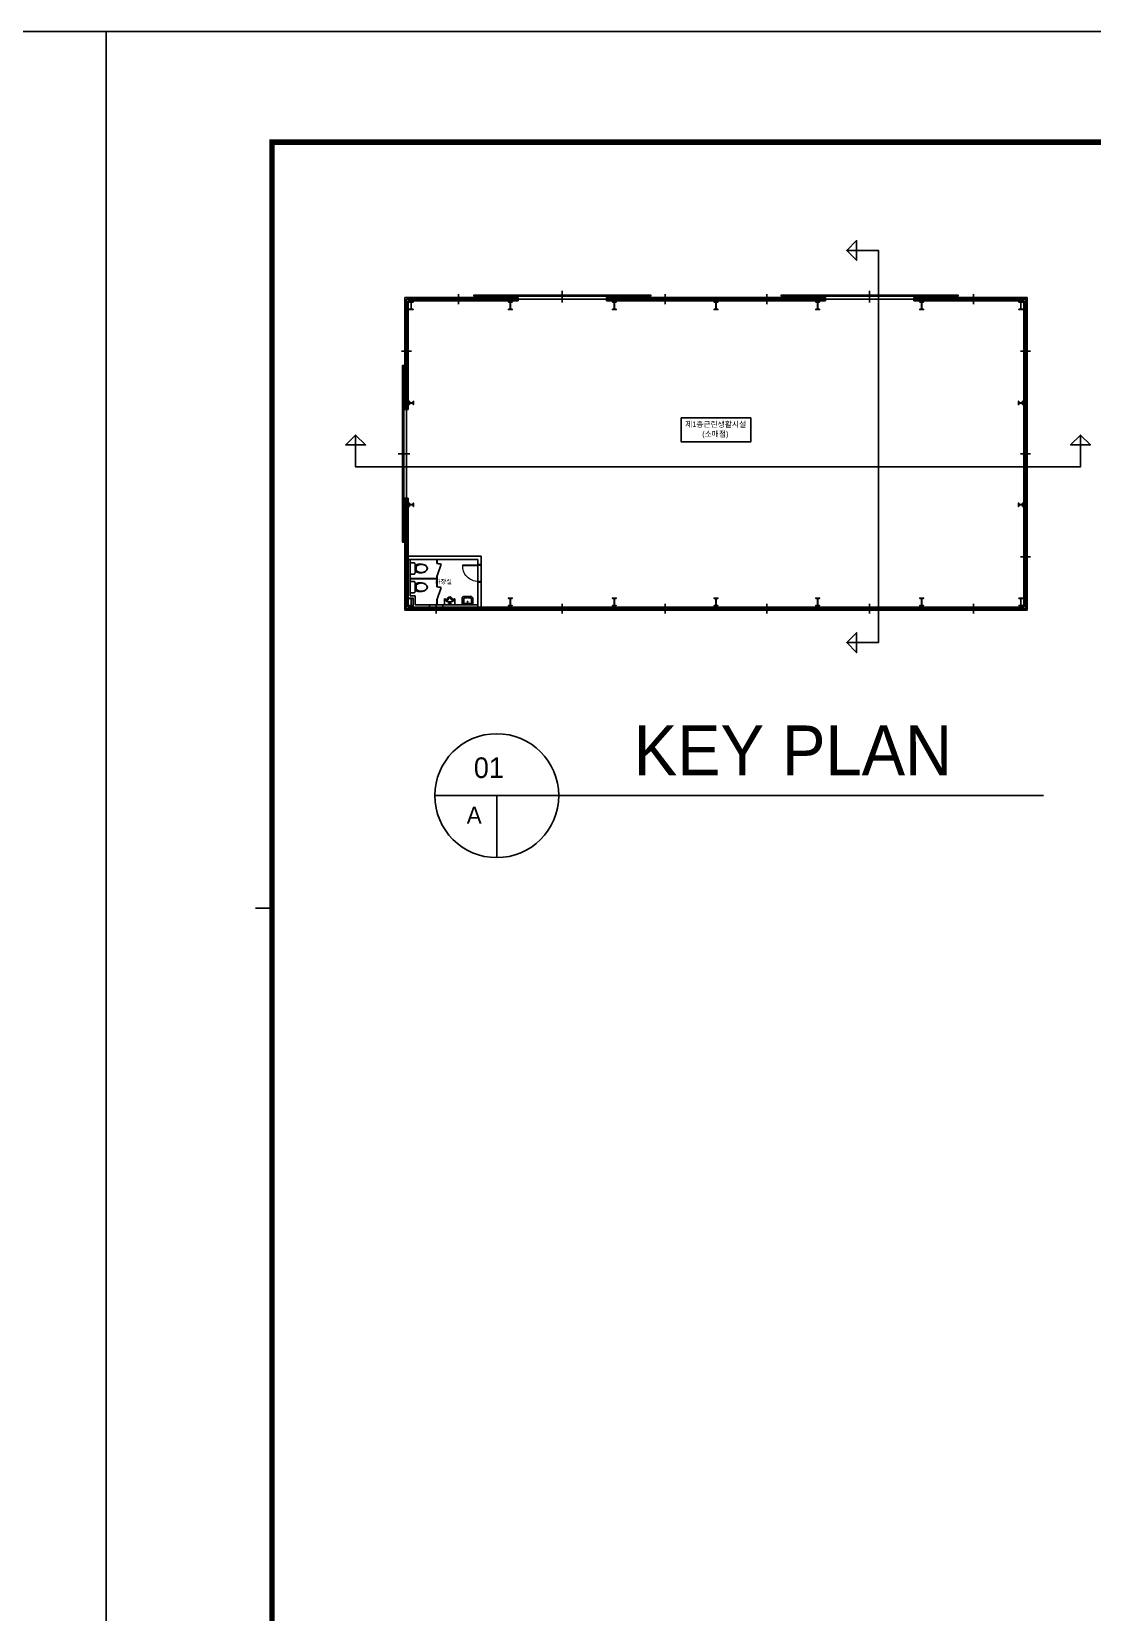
# Model space of a CAD drawing. Header units: millimetres. Extents: x 1296959 to 4552731, y -1798654 to -1542890.
# Drawn here: x 4510006 to 4519601, y -1557184 to -1542890 of the extents above; entities that cross this region are included whole.
import ezdxf
from ezdxf.enums import TextEntityAlignment as Align

# ---------------------------------------------------------------- set-up
doc = ezdxf.new("R2010")
doc.units = ezdxf.units.MM
doc.header["$LTSCALE"] = 100
for name, color, linetype in [('9', 9, 'Continuous'), ('COL', 2, 'Continuous'), ('DIM', 7, 'Continuous'), ('TEX', 3, 'Continuous'), ('TXT', 3, 'Continuous')]:
    doc.layers.add(name, color=color, linetype=linetype)
doc.styles.add('굴림', font='gulim.ttc')
doc.styles.add('돋움', font='gulim.ttc')
doc.styles.add('돋움체', font='gulim.ttc')
doc.styles.add('돋음', font='gulim.ttc')

# ---------------------------------------------------------------- blocks, each defined once
blk = doc.blocks.new('2P-D202')
at = {"color": 0, "lineweight": 15}
for p, q in [((29, 50), (29, 755)), ((65, 50), (65, 756)), ((0, 50), (0, -50)), ((29, 50), (0, 50)), ((65, 50), (29, 50)), ((29, 14), (29, 50)), ((50, 14), (29, 14)), ((50, -50), (50, 14)), ((771, 14), (750, 14)), ((771, 14), (750, 14)), ((750, 14), (750, -50)), ((800, 50), (771, 50)), ((771, 50), (771, 14)), ((800, -50), (800, 50)), ((50, -50), (0, -50)), ((800, -50), (750, -50))]:
    blk.add_line(p, q, dxfattribs=at)
blk.add_arc((65, 50), 706, 0, 93.33411, dxfattribs=at)
blk = doc.blocks.new('2p-t101')
at = {"color": 0}
for p, q in [((475, -50), (0, -50)), ((58, -288), (58, -66)), ((58, -66), (225, -66)), ((202, -144), (264, -144)), ((232, -175), (232, -113))]:
    blk.add_line(p, q, dxfattribs=at)
blk.add_lwpolyline([(425, -375), (475, -325), (475, 0), (0, 0), (0, -325), (50, -375)], close=True, dxfattribs=at)
for points in [[(240, -66), (408, -66), (408, -288, -0.272815), (401, -300, -0.070145), (356, -317, -0.03268), (305, -325, -0.023671), (233, -328, -0.023671), (161, -325, -0.03268), (109, -317, -0.070145), (64, -300, -0.272815), (58, -288, -0.272815)], [(224, -17), (227, -87, 1), (239, -87), (242, -17)]]:
    blk.add_lwpolyline(points, format="xyb", dxfattribs=at)
for centre, radius in [((206, -34), 15.3), ((233, -144), 15), ((260, -34), 15.3)]:
    blk.add_circle(centre, radius, dxfattribs=at)
for start, end in [(90, 181.90915), (358.09085, 90)]:
    blk.add_arc((233, -17), 9.19, start, end, dxfattribs=at)
blk = doc.blocks.new('2p-t204')
at = {"color": 0}
for p, q in [((-150, -217), (155, -217)), ((-150, -255), (150, -255)), ((-85, -235), (-65, -235)), ((-85, -265), (-85, -235)), ((-65, -265), (-85, -265)), ((-65, -235), (-65, -265)), ((65, -265), (65, -235)), ((65, -235), (85, -235)), ((85, -265), (65, -265)), ((85, -235), (85, -265))]:
    blk.add_line(p, q, dxfattribs=at)
blk.add_lwpolyline([(150, -217), (189, -350, -0.05768), (202, -461, -0.065122), (186, -587, -0.077906), (143, -683, -0.107177), (72, -754, -0.144137), (0, -776), (-67, -759, -0.107177), (-143, -683, -0.077906), (-186, -587, -0.065122), (-202, -461, -0.057645), (-189, -350), (-150, -217), (-155, -217), (-235, -210, -0.286796), (-260, -170), (-260, -10, -0.414214), (-250, 0), (250, 0, -0.414214), (260, -10), (260, -170, -0.286796), (235, -210), (150, -217)], format="xyb", dxfattribs=at)
blk.add_lwpolyline([(87, -276), (94, -282), (101, -288), (108, -295), (115, -303), (122, -312), (129, -321), (136, -331), (142, -340), (148, -350), (154, -360), (159, -370), (164, -381), (168, -391), (172, -401), (175, -411), (178, -421), (181, -431), (183, -441), (184, -450), (186, -459), (187, -468), (187, -475), (188, -482), (188, -487), (188, -491), (189, -495), (188, -497), (188, -499), (188, -502), (187, -504), (187, -508), (186, -512), (186, -517), (185, -524), (184, -531), (183, -539), (181, -548), (180, -556), (179, -565), (177, -573), (176, -582), (174, -589), (172, -597), (171, -604), (169, -610), (168, -615), (166, -620), (165, -624), (164, -627), (164, -629), (163, -631), (162, -633), (161, -635), (160, -636), (159, -639), (157, -641), (155, -645), (152, -649), (149, -654), (146, -659), (142, -665), (137, -672), (132, -678), (127, -685), (122, -692), (116, -699), (109, -706), (103, -712), (96, -719), (88, -725), (81, -731), (73, -737), (64, -742), (56, -746), (47, -750), (37, -753), (28, -756), (18, -757), (9, -758), (-1, -758), (-11, -758), (-22, -756), (-32, -754), (-41, -751), (-51, -747), (-60, -743), (-69, -738), (-78, -733), (-85, -728), (-93, -722), (-99, -716), (-105, -710), (-111, -703), (-117, -697), (-122, -690), (-127, -684), (-131, -677), (-136, -671), (-140, -664), (-144, -658), (-148, -651), (-151, -644), (-155, -638), (-158, -631), (-161, -624), (-164, -617), (-167, -610), (-169, -603), (-171, -595), (-174, -587), (-176, -580), (-178, -571), (-180, -563), (-182, -555), (-184, -546), (-186, -537), (-187, -528), (-189, -519), (-189, -509), (-190, -500), (-190, -490), (-190, -481), (-189, -471), (-188, -461), (-186, -451), (-184, -441), (-182, -431), (-179, -421), (-176, -411), (-172, -401), (-168, -391), (-164, -381), (-159, -370), (-154, -360), (-149, -350), (-143, -340), (-136, -331), (-129, -321), (-123, -312), (-115, -303), (-108, -295), (-101, -288), (-94, -282), (-87, -276), (-80, -272), (-74, -269), (-67, -267), (-61, -265), (-54, -264), (-48, -264), (-41, -264), (-33, -264), (-25, -264), (-17, -264), (-8, -264), (0, -264), (9, -264), (17, -264), (26, -264), (33, -264), (41, -264), (48, -264), (54, -264), (61, -265), (67, -267), (74, -269), (80, -272)], close=True, dxfattribs=at)
blk.add_lwpolyline([(155, -217), (150, -217)], dxfattribs=at)
for centre, start, end in [((-148, -267), 98.70374, 171.29626), ((148, -267), 8.70374, 81.29626)]:
    blk.add_arc(centre, 11.9, start, end, dxfattribs=at)
blk = doc.blocks.new('2p-t206')
at = {"color": 0}
for p, q in [((-90, -25), (-90, 0)), ((-15, 0), (-15, -50)), ((15, 0), (15, -50)), ((90, -25), (90, 0)), ((-40, -25), (-90, -25)), ((-25, -40), (-40, -25)), ((-25, -65), (-25, -40)), ((-25, -110), (-25, -105)), ((-25, -105), (25, -105)), ((25, -110), (-25, -110)), ((-10, -95), (-10, -105)), ((10, -95), (10, -105)), ((25, -40), (40, -25)), ((25, -65), (25, -40)), ((25, -105), (25, -110)), ((40, -25), (90, -25))]:
    blk.add_line(p, q, dxfattribs=at)
for points in [[(230, 0), (230, -135), (230, -265, -0.198912), (229, -269, -0.198912), (225, -270), (215, -270), (195, -270, -0.198912), (193, -269, -0.063313), (190, -265, -0.157252), (187, -252, 0.093254), (185, -230, 0.337547), (80, -310, -0.389909), (0, -360, -0.389909), (-80, -310, 0.337547), (-185, -230, 0.093254), (-187, -252, -0.157252), (-190, -265, -0.063313), (-193, -269, -0.198912), (-195, -270), (-215, -270), (-225, -270, -0.198912), (-229, -269, -0.198912), (-230, -265), (-230, -135), (-230, 0)], [(-170, -190, -0.028843), (-149, -192, -0.042834), (-135, -195, -0.02628), (-102, -208, -0.069019), (-90, -215, -0.04558), (-76, -229, -0.043799), (-65, -245, -0.025173), (-56, -263, 0.020072), (-45, -285, 0.022189), (-35, -302, 0.027483), (-25, -315, 0.170498), (-18, -319, 0.080612), (0, -320)], [(170, -190, 0.028843), (149, -192, 0.042834), (135, -195, 0.02628), (102, -208, 0.069019), (90, -215, 0.04558), (76, -229, 0.043799), (65, -245, 0.025173), (56, -263, -0.020072), (45, -285, -0.022189), (35, -302, -0.027483), (25, -315, -0.170498), (18, -319, -0.080612), (0, -320)]]:
    blk.add_lwpolyline(points, format="xyb", dxfattribs=at)
blk.add_circle((0, -70), 25, dxfattribs=at)
for centre, radius, start, end in [((146, -325), 345, 159.44395, 163.92721), ((-66, -246), 118, 151.78341, 159.44395), ((-106, -224), 72.1, 143.1301, 151.78341), ((-66, -254), 122, 136.48621, 143.1301), ((-87, -235), 94.2, 118.61046, 136.48621), ((-71, -264), 127, 103.25158, 118.61046), ((-55, -331), 196, 101.30993, 103.25158), ((215, -1683), 1575, 100.62458, 101.30993), ((-22, -416), 286, 93.81407, 100.62458), ((-13, -553), 423, 88.21474, 93.81407), ((13, -553), 423, 86.18593, 91.78526), ((22, -416), 286, 79.37542, 86.18593), ((-215, -1683), 1575, 78.69007, 79.37542), ((55, -331), 196, 76.74842, 78.69007), ((71, -264), 127, 61.38954, 76.74842), ((87, -235), 94.2, 43.51379, 61.38954), ((66, -254), 122, 36.8699, 43.51379), ((106, -224), 72.1, 28.21659, 36.8699), ((66, -246), 118, 20.55605, 28.21659), ((-146, -325), 345, 16.07279, 20.55605)]:
    blk.add_arc(centre, radius, start, end, dxfattribs=at)

msp = doc.modelspace()

# ---------------------------------------------------------------- linework, layer by layer
at = {"color": 5}
for p, q in [((4510680.99, -1542889.74), (4468630.99, -1542889.74)), ((4510680.99, -1542889.74), (4510680.99, -1572589.74)), ((4510680.99, -1542889.74), (4510680.99, -1572589.74)), ((4552730.99, -1542889.74), (4510680.99, -1542889.74))]:
    msp.add_line(p, q, dxfattribs=at)
msp.add_line((4512030.99, -1550814.74), (4512180.99, -1550814.74))
at = {"color": 3, "const_width": 50}
msp.add_lwpolyline([(4551230.99, -1571589.74), (4512180.99, -1571589.74), (4512180.99, -1543889.74), (4551230.99, -1543889.74)], close=True, dxfattribs=at)
at = {"layer": '9'}
for p, q in [((4514806.31, -1545233.98), (4514806.31, -1545338.75)), ((4517586.31, -1545233.98), (4517586.31, -1545338.75)), ((4513381.31, -1545577.94), (4513381.31, -1545292.94)), ((4513666.31, -1545292.94), (4513381.31, -1545292.94)), ((4513411.31, -1545577.94), (4513411.31, -1545322.94)), ((4513666.31, -1545322.94), (4513411.31, -1545322.94)), ((4513666.31, -1545292.94), (4514066.31, -1545292.94)), ((4513666.31, -1545292.94), (4513666.31, -1545322.94)), ((4513666.31, -1545322.94), (4514066.31, -1545322.94)), ((4513672.31, -1545292.94), (4514054.31, -1545292.94)), ((4513860.31, -1545307.04), (4513675.31, -1545307.04)), ((4514060.31, -1545322.94), (4513678.31, -1545322.94)), ((4513860.31, -1545298.04), (4513687.31, -1545298.04)), ((4513860.31, -1545301.34), (4513687.31, -1545301.34)), ((4513860.31, -1545303.74), (4513687.31, -1545303.74)), ((4514045.31, -1545317.84), (4513860.31, -1545317.84)), ((4513866.31, -1545262.94), (4513866.31, -1545352.94)), ((4514045.31, -1545308.84), (4513872.31, -1545308.84)), ((4514045.31, -1545312.14), (4513872.31, -1545312.14)), ((4514045.31, -1545314.54), (4513872.31, -1545314.54)), ((4514406.31, -1545292.94), (4514066.31, -1545292.94)), ((4514066.31, -1545292.94), (4514066.31, -1545322.94)), ((4514406.31, -1545322.94), (4514066.31, -1545322.94)), ((4514406.31, -1545292.94), (4514406.31, -1545322.94)), ((4515206.31, -1545292.94), (4515206.31, -1545322.94)), ((4515536.31, -1545292.94), (4515206.31, -1545292.94)), ((4515536.31, -1545322.94), (4515206.31, -1545322.94)), ((4515536.31, -1545292.94), (4515936.31, -1545292.94)), ((4515536.31, -1545292.94), (4515536.31, -1545322.94)), ((4515536.31, -1545322.94), (4515936.31, -1545322.94)), ((4515542.31, -1545292.94), (4515924.31, -1545292.94)), ((4515730.31, -1545307.04), (4515545.31, -1545307.04)), ((4515930.31, -1545322.94), (4515548.31, -1545322.94)), ((4515730.31, -1545298.04), (4515557.31, -1545298.04)), ((4515730.31, -1545301.34), (4515557.31, -1545301.34)), ((4515730.31, -1545303.74), (4515557.31, -1545303.74)), ((4515915.31, -1545317.84), (4515730.31, -1545317.84)), ((4515736.31, -1545262.94), (4515736.31, -1545352.94)), ((4515915.31, -1545308.84), (4515742.31, -1545308.84)), ((4515915.31, -1545312.14), (4515742.31, -1545312.14)), ((4515915.31, -1545314.54), (4515742.31, -1545314.54)), ((4516456.31, -1545292.94), (4515936.31, -1545292.94)), ((4515936.31, -1545292.94), (4515936.31, -1545322.94)), ((4516456.31, -1545322.94), (4515936.31, -1545322.94)), ((4516456.31, -1545292.94), (4516856.31, -1545292.94)), ((4516456.31, -1545292.94), (4516456.31, -1545322.94)), ((4516456.31, -1545322.94), (4516856.31, -1545322.94)), ((4516462.31, -1545292.94), (4516844.31, -1545292.94)), ((4516650.31, -1545307.04), (4516465.31, -1545307.04)), ((4516850.31, -1545322.94), (4516468.31, -1545322.94)), ((4516650.31, -1545298.04), (4516477.31, -1545298.04)), ((4516650.31, -1545301.34), (4516477.31, -1545301.34)), ((4516650.31, -1545303.74), (4516477.31, -1545303.74)), ((4516835.31, -1545317.84), (4516650.31, -1545317.84)), ((4516656.31, -1545262.94), (4516656.31, -1545352.94)), ((4516835.31, -1545308.84), (4516662.31, -1545308.84)), ((4516835.31, -1545312.14), (4516662.31, -1545312.14)), ((4516835.31, -1545314.54), (4516662.31, -1545314.54)), ((4517186.31, -1545292.94), (4516856.31, -1545292.94)), ((4516856.31, -1545292.94), (4516856.31, -1545322.94)), ((4517186.31, -1545322.94), (4516856.31, -1545322.94)), ((4517186.31, -1545292.94), (4517186.31, -1545322.94)), ((4518326.31, -1545292.94), (4517986.31, -1545292.94)), ((4517986.31, -1545292.94), (4517986.31, -1545322.94)), ((4518326.31, -1545322.94), (4517986.31, -1545322.94)), ((4518326.31, -1545292.94), (4518326.31, -1545322.94)), ((4518326.31, -1545292.94), (4518726.31, -1545292.94)), ((4518326.31, -1545322.94), (4518726.31, -1545322.94)), ((4518332.31, -1545292.94), (4518714.31, -1545292.94)), ((4518520.31, -1545307.04), (4518335.31, -1545307.04)), ((4518720.31, -1545322.94), (4518338.31, -1545322.94)), ((4518520.31, -1545298.04), (4518347.31, -1545298.04)), ((4518520.31, -1545301.34), (4518347.31, -1545301.34)), ((4518520.31, -1545303.74), (4518347.31, -1545303.74)), ((4518705.31, -1545317.84), (4518520.31, -1545317.84)), ((4518526.31, -1545262.94), (4518526.31, -1545352.94)), ((4518705.31, -1545308.84), (4518532.31, -1545308.84)), ((4518705.31, -1545312.14), (4518532.31, -1545312.14)), ((4518705.31, -1545314.54), (4518532.31, -1545314.54)), ((4519011.31, -1545292.94), (4518726.31, -1545292.94)), ((4518726.31, -1545292.94), (4518726.31, -1545322.94)), ((4518981.31, -1545322.94), (4518726.31, -1545322.94)), ((4518981.31, -1545577.94), (4518981.31, -1545322.94)), ((4519011.31, -1545577.94), (4519011.31, -1545292.94)), ((4513381.31, -1545577.94), (4513381.31, -1545977.94)), ((4513411.31, -1545577.94), (4513381.31, -1545577.94)), ((4513381.31, -1545583.94), (4513381.31, -1545965.94)), ((4513386.41, -1545771.94), (4513386.41, -1545598.94)), ((4513389.71, -1545771.94), (4513389.71, -1545598.94)), ((4513392.11, -1545771.94), (4513392.11, -1545598.94)), ((4513395.41, -1545771.94), (4513395.41, -1545586.94)), ((4513411.31, -1545577.94), (4513411.31, -1545977.94)), ((4513411.31, -1545971.94), (4513411.31, -1545589.94)), ((4519011.31, -1545577.94), (4518981.31, -1545577.94)), ((4518981.31, -1545977.94), (4518981.31, -1545577.94)), ((4518981.31, -1545583.94), (4518981.31, -1545965.94)), ((4518986.41, -1545598.94), (4518986.41, -1545783.94)), ((4518989.71, -1545598.94), (4518989.71, -1545771.94)), ((4518992.11, -1545598.94), (4518992.11, -1545771.94)), ((4518995.41, -1545598.94), (4518995.41, -1545771.94)), ((4519011.31, -1545977.94), (4519011.31, -1545577.94)), ((4519011.31, -1545971.94), (4519011.31, -1545589.94)), ((4513351.31, -1545777.94), (4513441.31, -1545777.94)), ((4513397.21, -1545956.94), (4513397.21, -1545783.94)), ((4513400.51, -1545956.94), (4513400.51, -1545783.94)), ((4513402.91, -1545956.94), (4513402.91, -1545783.94)), ((4513406.21, -1545956.94), (4513406.21, -1545771.94)), ((4519041.31, -1545777.94), (4518951.31, -1545777.94)), ((4518997.21, -1545783.94), (4518997.21, -1545968.94)), ((4519000.51, -1545783.94), (4519000.51, -1545956.94)), ((4519002.91, -1545783.94), (4519002.91, -1545956.94)), ((4519006.21, -1545783.94), (4519006.21, -1545956.94)), ((4513381.31, -1546307.94), (4513381.31, -1545977.94)), ((4513411.31, -1545977.94), (4513381.31, -1545977.94)), ((4513411.31, -1546307.94), (4513411.31, -1545977.94)), ((4518981.31, -1546507.94), (4518981.31, -1545977.94)), ((4519011.31, -1545977.94), (4518981.31, -1545977.94)), ((4519011.31, -1546507.94), (4519011.31, -1545977.94)), ((4513381.31, -1546307.94), (4513411.31, -1546307.94)), ((4518981.31, -1546507.94), (4519011.31, -1546507.94)), ((4518981.31, -1546507.94), (4518981.31, -1546907.94)), ((4518981.31, -1546513.94), (4518981.31, -1546895.94)), ((4518986.41, -1546701.94), (4518986.41, -1546528.94)), ((4518989.71, -1546701.94), (4518989.71, -1546528.94)), ((4518992.11, -1546701.94), (4518992.11, -1546528.94)), ((4518995.41, -1546701.94), (4518995.41, -1546516.94)), ((4519011.31, -1546507.94), (4519011.31, -1546907.94)), ((4519011.31, -1546901.94), (4519011.31, -1546519.94)), ((4513322.35, -1546707.94), (4513427.12, -1546707.94)), ((4518951.31, -1546707.94), (4519041.31, -1546707.94)), ((4518997.21, -1546886.94), (4518997.21, -1546713.94)), ((4519000.51, -1546886.94), (4519000.51, -1546713.94)), ((4519002.91, -1546886.94), (4519002.91, -1546713.94)), ((4519006.21, -1546886.94), (4519006.21, -1546701.94)), ((4518981.31, -1547437.94), (4518981.31, -1546907.94)), ((4518981.31, -1546907.94), (4519011.31, -1546907.94)), ((4519011.31, -1547437.94), (4519011.31, -1546907.94)), ((4513381.31, -1547107.94), (4513411.31, -1547107.94)), ((4513381.31, -1548122.94), (4513381.31, -1547107.94)), ((4513411.31, -1548092.94), (4513411.31, -1547107.94)), ((4519011.31, -1547437.94), (4518981.31, -1547437.94)), ((4518981.31, -1547837.94), (4518981.31, -1547437.94)), ((4518981.31, -1547443.94), (4518981.31, -1547825.94)), ((4518986.41, -1547458.94), (4518986.41, -1547643.94)), ((4518989.71, -1547458.94), (4518989.71, -1547631.94)), ((4518992.11, -1547458.94), (4518992.11, -1547631.94)), ((4518995.41, -1547458.94), (4518995.41, -1547631.94)), ((4519011.31, -1547837.94), (4519011.31, -1547437.94)), ((4519011.31, -1547831.94), (4519011.31, -1547449.94)), ((4513411.31, -1547632.94), (4514071.31, -1547632.94)), ((4513411.31, -1547662.94), (4514041.31, -1547662.94)), ((4513431.31, -1547992.94), (4513431.31, -1547662.94)), ((4513670.31, -1547700.32), (4513670.31, -1547661.94)), ((4513674.31, -1547700.25), (4513674.31, -1547661.94)), ((4514041.31, -1547662.94), (4514041.31, -1547707.94)), ((4514071.31, -1547632.94), (4514071.31, -1547707.94)), ((4519041.31, -1547637.94), (4518951.31, -1547637.94)), ((4518997.21, -1547643.94), (4518997.21, -1547828.94)), ((4519000.51, -1547643.94), (4519000.51, -1547816.94)), ((4519002.91, -1547643.94), (4519002.91, -1547816.94)), ((4519006.21, -1547643.94), (4519006.21, -1547816.94)), ((4513670.31, -1547863.08), (4513670.31, -1547810.25)), ((4513674.31, -1547810.25), (4513670.31, -1547810.25)), ((4513674.31, -1547810.25), (4513710.06, -1547706.22)), ((4513674.31, -1547911.18), (4513674.31, -1547810.25)), ((4514041.31, -1547707.94), (4514041.31, -1547867.94)), ((4514041.31, -1547707.94), (4514071.31, -1547707.94)), ((4514071.31, -1547707.94), (4514071.31, -1547867.94)), ((4513431.31, -1547837.81), (4513670.31, -1547837.81)), ((4513431.38, -1547833.81), (4513670.31, -1547833.81)), ((4513670.31, -1547911.11), (4513670.31, -1547867.08)), ((4513674.31, -1548021.11), (4513710.06, -1547917.08)), ((4514041.31, -1547867.94), (4514041.31, -1548092.94)), ((4514041.31, -1547867.94), (4514071.31, -1547867.94)), ((4514042.31, -1547867.94), (4514070.31, -1547867.94)), ((4514071.31, -1547867.94), (4514071.31, -1548092.94)), ((4518981.31, -1548092.94), (4518981.31, -1547837.94)), ((4519011.31, -1547837.94), (4518981.31, -1547837.94)), ((4519011.31, -1548122.94), (4519011.31, -1547837.94)), ((4513456.31, -1548012.94), (4513411.31, -1548012.94)), ((4513411.31, -1548092.94), (4513606.31, -1548092.94)), ((4513476.31, -1547992.94), (4513431.31, -1547992.94)), ((4513456.31, -1548012.94), (4513456.31, -1548092.94)), ((4513476.31, -1547992.94), (4513476.31, -1548073.94)), ((4513606.31, -1548073.94), (4513476.31, -1548073.94)), ((4513606.31, -1548073.94), (4513606.31, -1548092.94)), ((4513606.31, -1548073.94), (4513726.31, -1548073.94)), ((4513606.31, -1548092.94), (4513726.31, -1548092.94)), ((4513606.31, -1548122.94), (4513606.31, -1548092.94)), ((4513720.31, -1548092.94), (4513618.31, -1548092.94)), ((4513705.31, -1548098.04), (4513660.31, -1548098.04)), ((4513666.31, -1548152.94), (4513666.31, -1548062.94)), ((4513670.31, -1548073.94), (4513670.31, -1548021.11)), ((4513670.31, -1548021.11), (4513674.31, -1548021.11)), ((4513705.31, -1548101.34), (4513672.31, -1548101.34)), ((4513705.31, -1548103.74), (4513672.31, -1548103.74)), ((4513705.31, -1548107.04), (4513672.31, -1548107.04)), ((4513674.31, -1548073.94), (4513674.31, -1548021.11)), ((4513726.31, -1548092.94), (4513726.31, -1548073.94)), ((4513726.31, -1548073.94), (4514041.31, -1548073.94)), ((4513726.31, -1548092.94), (4514606.31, -1548092.94)), ((4513726.31, -1548122.94), (4513726.31, -1548092.94)), ((4513936.76, -1548092.94), (4514606.31, -1548092.94)), ((4514606.31, -1548122.94), (4514606.31, -1548092.94)), ((4514606.31, -1548092.94), (4515006.31, -1548092.94)), ((4515000.31, -1548092.94), (4514618.31, -1548092.94)), ((4514985.31, -1548098.04), (4514800.31, -1548098.04)), ((4514806.31, -1548152.94), (4514806.31, -1548062.94)), ((4514985.31, -1548101.34), (4514812.31, -1548101.34)), ((4514985.31, -1548103.74), (4514812.31, -1548103.74)), ((4514985.31, -1548107.04), (4514812.31, -1548107.04)), ((4515006.31, -1548092.94), (4515536.31, -1548092.94)), ((4515006.31, -1548122.94), (4515006.31, -1548092.94)), ((4515536.31, -1548122.94), (4515536.31, -1548092.94)), ((4515536.31, -1548092.94), (4515936.31, -1548092.94)), ((4515930.31, -1548092.94), (4515548.31, -1548092.94)), ((4515915.31, -1548098.04), (4515730.31, -1548098.04)), ((4515736.31, -1548152.94), (4515736.31, -1548062.94)), ((4515915.31, -1548101.34), (4515742.31, -1548101.34)), ((4515915.31, -1548103.74), (4515742.31, -1548103.74)), ((4515915.31, -1548107.04), (4515742.31, -1548107.04)), ((4516456.31, -1548092.94), (4515936.31, -1548092.94)), ((4516456.31, -1548092.94), (4515936.31, -1548092.94)), ((4515936.31, -1548122.94), (4515936.31, -1548092.94)), ((4516456.31, -1548122.94), (4516456.31, -1548092.94)), ((4516856.31, -1548092.94), (4516456.31, -1548092.94)), ((4516462.31, -1548092.94), (4516844.31, -1548092.94)), ((4516477.31, -1548098.04), (4516662.31, -1548098.04)), ((4516477.31, -1548101.34), (4516650.31, -1548101.34)), ((4516477.31, -1548103.74), (4516650.31, -1548103.74)), ((4516477.31, -1548107.04), (4516650.31, -1548107.04)), ((4516656.31, -1548152.94), (4516656.31, -1548062.94)), ((4516856.31, -1548092.94), (4517386.31, -1548092.94)), ((4516856.31, -1548092.94), (4517386.31, -1548092.94)), ((4516856.31, -1548122.94), (4516856.31, -1548092.94)), ((4517386.31, -1548122.94), (4517386.31, -1548092.94)), ((4517386.31, -1548092.94), (4517786.31, -1548092.94)), ((4517780.31, -1548092.94), (4517398.31, -1548092.94)), ((4517765.31, -1548098.04), (4517580.31, -1548098.04)), ((4517586.31, -1548152.94), (4517586.31, -1548062.94)), ((4517765.31, -1548101.34), (4517592.31, -1548101.34)), ((4517765.31, -1548103.74), (4517592.31, -1548103.74)), ((4517765.31, -1548107.04), (4517592.31, -1548107.04)), ((4517786.31, -1548092.94), (4518326.31, -1548092.94)), ((4517786.31, -1548122.94), (4517786.31, -1548092.94)), ((4518326.31, -1548122.94), (4518326.31, -1548092.94)), ((4518326.31, -1548092.94), (4518726.31, -1548092.94)), ((4518720.31, -1548092.94), (4518338.31, -1548092.94)), ((4518705.31, -1548098.04), (4518520.31, -1548098.04)), ((4518526.31, -1548152.94), (4518526.31, -1548062.94)), ((4518705.31, -1548101.34), (4518532.31, -1548101.34)), ((4518705.31, -1548103.74), (4518532.31, -1548103.74)), ((4518705.31, -1548107.04), (4518532.31, -1548107.04)), ((4518726.31, -1548092.94), (4518981.31, -1548092.94)), ((4518726.31, -1548122.94), (4518726.31, -1548092.94)), ((4513381.31, -1548122.94), (4513606.31, -1548122.94)), ((4513606.31, -1548122.94), (4513726.31, -1548122.94)), ((4513612.31, -1548122.94), (4513714.31, -1548122.94)), ((4513660.31, -1548108.84), (4513615.31, -1548108.84)), ((4513660.31, -1548112.14), (4513627.31, -1548112.14)), ((4513660.31, -1548114.54), (4513627.31, -1548114.54)), ((4513660.31, -1548117.84), (4513627.31, -1548117.84)), ((4513726.31, -1548122.94), (4514606.31, -1548122.94)), ((4513936.76, -1548122.94), (4514606.31, -1548122.94)), ((4514606.31, -1548122.94), (4515006.31, -1548122.94)), ((4514612.31, -1548122.94), (4514994.31, -1548122.94)), ((4514800.31, -1548108.84), (4514615.31, -1548108.84)), ((4514800.31, -1548112.14), (4514627.31, -1548112.14)), ((4514800.31, -1548114.54), (4514627.31, -1548114.54)), ((4514800.31, -1548117.84), (4514627.31, -1548117.84)), ((4515006.31, -1548122.94), (4515536.31, -1548122.94)), ((4515536.31, -1548122.94), (4515936.31, -1548122.94)), ((4515542.31, -1548122.94), (4515924.31, -1548122.94)), ((4515730.31, -1548108.84), (4515545.31, -1548108.84)), ((4515730.31, -1548112.14), (4515557.31, -1548112.14)), ((4515730.31, -1548114.54), (4515557.31, -1548114.54)), ((4515730.31, -1548117.84), (4515557.31, -1548117.84)), ((4516456.31, -1548122.94), (4515936.31, -1548122.94)), ((4516456.31, -1548122.94), (4515936.31, -1548122.94)), ((4516856.31, -1548122.94), (4516456.31, -1548122.94)), ((4516850.31, -1548122.94), (4516468.31, -1548122.94)), ((4516662.31, -1548108.84), (4516847.31, -1548108.84)), ((4516662.31, -1548112.14), (4516835.31, -1548112.14)), ((4516662.31, -1548114.54), (4516835.31, -1548114.54)), ((4516662.31, -1548117.84), (4516835.31, -1548117.84)), ((4516856.31, -1548122.94), (4517386.31, -1548122.94)), ((4516856.31, -1548122.94), (4517386.31, -1548122.94)), ((4517386.31, -1548122.94), (4517786.31, -1548122.94)), ((4517392.31, -1548122.94), (4517774.31, -1548122.94)), ((4517580.31, -1548108.84), (4517395.31, -1548108.84)), ((4517580.31, -1548112.14), (4517407.31, -1548112.14)), ((4517580.31, -1548114.54), (4517407.31, -1548114.54)), ((4517580.31, -1548117.84), (4517407.31, -1548117.84)), ((4517786.31, -1548122.94), (4518326.31, -1548122.94)), ((4518326.31, -1548122.94), (4518726.31, -1548122.94)), ((4518332.31, -1548122.94), (4518714.31, -1548122.94)), ((4518520.31, -1548108.84), (4518335.31, -1548108.84)), ((4518520.31, -1548112.14), (4518347.31, -1548112.14)), ((4518520.31, -1548114.54), (4518347.31, -1548114.54)), ((4518520.31, -1548117.84), (4518347.31, -1548117.84)), ((4518726.31, -1548122.94), (4519011.31, -1548122.94))]:
    msp.add_line(p, q, dxfattribs=at)
for points in [[(4513396.31, -1545307.94), (4513396.31, -1548107.94), (4518996.31, -1548107.94), (4518996.31, -1545307.94)], [(4513456.31, -1545332.94), (4513456.31, -1545335.14), (4513439.51, -1545335.14), (4513439.51, -1545400.74), (4513456.31, -1545400.74), (4513456.31, -1545402.94), (4513421.31, -1545402.94), (4513421.31, -1545400.74), (4513438.11, -1545400.74), (4513438.11, -1545335.14), (4513421.31, -1545335.14), (4513421.31, -1545332.94)], [(4513687.31, -1545298.04), (4513675.31, -1545298.04), (4513675.31, -1545307.04), (4513687.31, -1545307.04)], [(4513872.31, -1545298.04), (4513860.31, -1545298.04), (4513860.31, -1545307.04), (4513872.31, -1545307.04)], [(4513872.31, -1545308.84), (4513860.31, -1545308.84), (4513860.31, -1545317.84), (4513872.31, -1545317.84)], [(4514006.31, -1545282.94), (4514006.31, -1545272.94), (4514406.31, -1545272.94), (4514406.31, -1545282.94)], [(4514057.31, -1545308.84), (4514045.31, -1545308.84), (4514045.31, -1545317.84), (4514057.31, -1545317.84)], [(4514353.81, -1545332.94), (4514353.81, -1545335.14), (4514337.01, -1545335.14), (4514337.01, -1545400.74), (4514353.81, -1545400.74), (4514353.81, -1545402.94), (4514318.81, -1545402.94), (4514318.81, -1545400.74), (4514335.61, -1545400.74), (4514335.61, -1545335.14), (4514318.81, -1545335.14), (4514318.81, -1545332.94)], [(4515206.31, -1545282.94), (4515206.31, -1545272.94), (4514406.31, -1545272.94), (4514406.31, -1545282.94)], [(4515606.31, -1545282.94), (4515606.31, -1545272.94), (4515206.31, -1545272.94), (4515206.31, -1545282.94)], [(4515293.81, -1545332.94), (4515293.81, -1545335.14), (4515277.01, -1545335.14), (4515277.01, -1545400.74), (4515293.81, -1545400.74), (4515293.81, -1545402.94), (4515258.81, -1545402.94), (4515258.81, -1545400.74), (4515275.61, -1545400.74), (4515275.61, -1545335.14), (4515258.81, -1545335.14), (4515258.81, -1545332.94)], [(4515557.31, -1545298.04), (4515545.31, -1545298.04), (4515545.31, -1545307.04), (4515557.31, -1545307.04)], [(4515742.31, -1545298.04), (4515730.31, -1545298.04), (4515730.31, -1545307.04), (4515742.31, -1545307.04)], [(4515742.31, -1545308.84), (4515730.31, -1545308.84), (4515730.31, -1545317.84), (4515742.31, -1545317.84)], [(4515927.31, -1545308.84), (4515915.31, -1545308.84), (4515915.31, -1545317.84), (4515927.31, -1545317.84)], [(4516213.81, -1545332.94), (4516213.81, -1545335.14), (4516197.01, -1545335.14), (4516197.01, -1545400.74), (4516213.81, -1545400.74), (4516213.81, -1545402.94), (4516178.81, -1545402.94), (4516178.81, -1545400.74), (4516195.61, -1545400.74), (4516195.61, -1545335.14), (4516178.81, -1545335.14), (4516178.81, -1545332.94)], [(4516477.31, -1545298.04), (4516465.31, -1545298.04), (4516465.31, -1545307.04), (4516477.31, -1545307.04)], [(4516662.31, -1545298.04), (4516650.31, -1545298.04), (4516650.31, -1545307.04), (4516662.31, -1545307.04)], [(4516662.31, -1545308.84), (4516650.31, -1545308.84), (4516650.31, -1545317.84), (4516662.31, -1545317.84)], [(4516786.31, -1545282.94), (4516786.31, -1545272.94), (4517186.31, -1545272.94), (4517186.31, -1545282.94)], [(4516847.31, -1545308.84), (4516835.31, -1545308.84), (4516835.31, -1545317.84), (4516847.31, -1545317.84)], [(4517133.81, -1545332.94), (4517133.81, -1545335.14), (4517117.01, -1545335.14), (4517117.01, -1545400.74), (4517133.81, -1545400.74), (4517133.81, -1545402.94), (4517098.81, -1545402.94), (4517098.81, -1545400.74), (4517115.61, -1545400.74), (4517115.61, -1545335.14), (4517098.81, -1545335.14), (4517098.81, -1545332.94)], [(4517986.31, -1545282.94), (4517986.31, -1545272.94), (4517186.31, -1545272.94), (4517186.31, -1545282.94)], [(4518386.31, -1545282.94), (4518386.31, -1545272.94), (4517986.31, -1545272.94), (4517986.31, -1545282.94)], [(4518073.81, -1545332.94), (4518073.81, -1545335.14), (4518057.01, -1545335.14), (4518057.01, -1545400.74), (4518073.81, -1545400.74), (4518073.81, -1545402.94), (4518038.81, -1545402.94), (4518038.81, -1545400.74), (4518055.61, -1545400.74), (4518055.61, -1545335.14), (4518038.81, -1545335.14), (4518038.81, -1545332.94)], [(4518347.31, -1545298.04), (4518335.31, -1545298.04), (4518335.31, -1545307.04), (4518347.31, -1545307.04)], [(4518532.31, -1545298.04), (4518520.31, -1545298.04), (4518520.31, -1545307.04), (4518532.31, -1545307.04)], [(4518532.31, -1545308.84), (4518520.31, -1545308.84), (4518520.31, -1545317.84), (4518532.31, -1545317.84)], [(4518717.31, -1545308.84), (4518705.31, -1545308.84), (4518705.31, -1545317.84), (4518717.31, -1545317.84)], [(4518936.31, -1545332.94), (4518936.31, -1545335.14), (4518953.11, -1545335.14), (4518953.11, -1545400.74), (4518936.31, -1545400.74), (4518936.31, -1545402.94), (4518971.31, -1545402.94), (4518971.31, -1545400.74), (4518954.51, -1545400.74), (4518954.51, -1545335.14), (4518971.31, -1545335.14), (4518971.31, -1545332.94)], [(4513386.41, -1545598.94), (4513386.41, -1545586.94), (4513395.41, -1545586.94), (4513395.41, -1545598.94)], [(4518995.41, -1545586.94), (4518995.41, -1545598.94), (4518986.41, -1545598.94), (4518986.41, -1545586.94)], [(4513386.41, -1545783.94), (4513386.41, -1545771.94), (4513395.41, -1545771.94), (4513395.41, -1545783.94)], [(4513397.21, -1545783.94), (4513397.21, -1545771.94), (4513406.21, -1545771.94), (4513406.21, -1545783.94)], [(4518995.41, -1545771.94), (4518995.41, -1545783.94), (4518986.41, -1545783.94), (4518986.41, -1545771.94)], [(4519006.21, -1545771.94), (4519006.21, -1545783.94), (4518997.21, -1545783.94), (4518997.21, -1545771.94)], [(4513371.31, -1545907.94), (4513361.31, -1545907.94), (4513361.31, -1546307.94), (4513371.31, -1546307.94)], [(4513397.21, -1545968.94), (4513397.21, -1545956.94), (4513406.21, -1545956.94), (4513406.21, -1545968.94)], [(4519006.21, -1545956.94), (4519006.21, -1545968.94), (4518997.21, -1545968.94), (4518997.21, -1545956.94)], [(4513421.31, -1546262.94), (4513423.11, -1546262.94), (4513423.11, -1546248.54), (4513458.31, -1546248.54), (4513458.31, -1546262.94), (4513460.11, -1546262.94), (4513460.11, -1546232.94), (4513458.31, -1546232.94), (4513458.31, -1546247.34), (4513423.11, -1546247.34), (4513423.11, -1546232.94), (4513421.31, -1546232.94)], [(4518971.31, -1546262.94), (4518969.51, -1546262.94), (4518969.51, -1546248.54), (4518934.31, -1546248.54), (4518934.31, -1546262.94), (4518932.51, -1546262.94), (4518932.51, -1546232.94), (4518934.31, -1546232.94), (4518934.31, -1546247.34), (4518969.51, -1546247.34), (4518969.51, -1546232.94), (4518971.31, -1546232.94)], [(4513371.31, -1546307.94), (4513361.31, -1546307.94), (4513361.31, -1547107.94), (4513371.31, -1547107.94)], [(4518986.41, -1546528.94), (4518986.41, -1546516.94), (4518995.41, -1546516.94), (4518995.41, -1546528.94)], [(4518986.41, -1546713.94), (4518986.41, -1546701.94), (4518995.41, -1546701.94), (4518995.41, -1546713.94)], [(4518997.21, -1546713.94), (4518997.21, -1546701.94), (4519006.21, -1546701.94), (4519006.21, -1546713.94)], [(4518997.21, -1546898.94), (4518997.21, -1546886.94), (4519006.21, -1546886.94), (4519006.21, -1546898.94)], [(4513371.31, -1547507.94), (4513361.31, -1547507.94), (4513361.31, -1547107.94), (4513371.31, -1547107.94)], [(4513421.31, -1547182.94), (4513423.11, -1547182.94), (4513423.11, -1547168.54), (4513458.31, -1547168.54), (4513458.31, -1547182.94), (4513460.11, -1547182.94), (4513460.11, -1547152.94), (4513458.31, -1547152.94), (4513458.31, -1547167.34), (4513423.11, -1547167.34), (4513423.11, -1547152.94), (4513421.31, -1547152.94)], [(4518971.31, -1547182.94), (4518969.51, -1547182.94), (4518969.51, -1547168.54), (4518934.31, -1547168.54), (4518934.31, -1547182.94), (4518932.51, -1547182.94), (4518932.51, -1547152.94), (4518934.31, -1547152.94), (4518934.31, -1547167.34), (4518969.51, -1547167.34), (4518969.51, -1547152.94), (4518971.31, -1547152.94)], [(4518995.41, -1547446.94), (4518995.41, -1547458.94), (4518986.41, -1547458.94), (4518986.41, -1547446.94)], [(4518995.41, -1547631.94), (4518995.41, -1547643.94), (4518986.41, -1547643.94), (4518986.41, -1547631.94)], [(4519006.21, -1547631.94), (4519006.21, -1547643.94), (4518997.21, -1547643.94), (4518997.21, -1547631.94)], [(4519006.21, -1547816.94), (4519006.21, -1547828.94), (4518997.21, -1547828.94), (4518997.21, -1547816.94)], [(4513456.31, -1548082.94), (4513456.31, -1548080.74), (4513439.51, -1548080.74), (4513439.51, -1548015.14), (4513456.31, -1548015.14), (4513456.31, -1548012.94), (4513421.31, -1548012.94), (4513421.31, -1548015.14), (4513438.11, -1548015.14), (4513438.11, -1548080.74), (4513421.31, -1548080.74), (4513421.31, -1548082.94)], [(4513672.31, -1548107.04), (4513660.31, -1548107.04), (4513660.31, -1548098.04), (4513672.31, -1548098.04)], [(4513717.31, -1548107.04), (4513705.31, -1548107.04), (4513705.31, -1548098.04), (4513717.31, -1548098.04)], [(4514353.81, -1548082.94), (4514353.81, -1548080.74), (4514337.01, -1548080.74), (4514337.01, -1548015.14), (4514353.81, -1548015.14), (4514353.81, -1548012.94), (4514318.81, -1548012.94), (4514318.81, -1548015.14), (4514335.61, -1548015.14), (4514335.61, -1548080.74), (4514318.81, -1548080.74), (4514318.81, -1548082.94)], [(4514812.31, -1548107.04), (4514800.31, -1548107.04), (4514800.31, -1548098.04), (4514812.31, -1548098.04)], [(4514997.31, -1548107.04), (4514985.31, -1548107.04), (4514985.31, -1548098.04), (4514997.31, -1548098.04)], [(4515293.81, -1548082.94), (4515293.81, -1548080.74), (4515277.01, -1548080.74), (4515277.01, -1548015.14), (4515293.81, -1548015.14), (4515293.81, -1548012.94), (4515258.81, -1548012.94), (4515258.81, -1548015.14), (4515275.61, -1548015.14), (4515275.61, -1548080.74), (4515258.81, -1548080.74), (4515258.81, -1548082.94)], [(4515742.31, -1548107.04), (4515730.31, -1548107.04), (4515730.31, -1548098.04), (4515742.31, -1548098.04)], [(4515927.31, -1548107.04), (4515915.31, -1548107.04), (4515915.31, -1548098.04), (4515927.31, -1548098.04)], [(4516213.81, -1548082.94), (4516213.81, -1548080.74), (4516197.01, -1548080.74), (4516197.01, -1548015.14), (4516213.81, -1548015.14), (4516213.81, -1548012.94), (4516178.81, -1548012.94), (4516178.81, -1548015.14), (4516195.61, -1548015.14), (4516195.61, -1548080.74), (4516178.81, -1548080.74), (4516178.81, -1548082.94)], [(4516465.31, -1548107.04), (4516477.31, -1548107.04), (4516477.31, -1548098.04), (4516465.31, -1548098.04)], [(4516650.31, -1548107.04), (4516662.31, -1548107.04), (4516662.31, -1548098.04), (4516650.31, -1548098.04)], [(4517133.81, -1548082.94), (4517133.81, -1548080.74), (4517117.01, -1548080.74), (4517117.01, -1548015.14), (4517133.81, -1548015.14), (4517133.81, -1548012.94), (4517098.81, -1548012.94), (4517098.81, -1548015.14), (4517115.61, -1548015.14), (4517115.61, -1548080.74), (4517098.81, -1548080.74), (4517098.81, -1548082.94)], [(4517592.31, -1548107.04), (4517580.31, -1548107.04), (4517580.31, -1548098.04), (4517592.31, -1548098.04)], [(4517777.31, -1548107.04), (4517765.31, -1548107.04), (4517765.31, -1548098.04), (4517777.31, -1548098.04)], [(4518073.81, -1548082.94), (4518073.81, -1548080.74), (4518057.01, -1548080.74), (4518057.01, -1548015.14), (4518073.81, -1548015.14), (4518073.81, -1548012.94), (4518038.81, -1548012.94), (4518038.81, -1548015.14), (4518055.61, -1548015.14), (4518055.61, -1548080.74), (4518038.81, -1548080.74), (4518038.81, -1548082.94)], [(4518532.31, -1548107.04), (4518520.31, -1548107.04), (4518520.31, -1548098.04), (4518532.31, -1548098.04)], [(4518717.31, -1548107.04), (4518705.31, -1548107.04), (4518705.31, -1548098.04), (4518717.31, -1548098.04)], [(4518936.31, -1548082.94), (4518936.31, -1548080.74), (4518953.11, -1548080.74), (4518953.11, -1548015.14), (4518936.31, -1548015.14), (4518936.31, -1548012.94), (4518971.31, -1548012.94), (4518971.31, -1548015.14), (4518954.51, -1548015.14), (4518954.51, -1548080.74), (4518971.31, -1548080.74), (4518971.31, -1548082.94)], [(4513627.31, -1548117.84), (4513615.31, -1548117.84), (4513615.31, -1548108.84), (4513627.31, -1548108.84)], [(4513672.31, -1548117.84), (4513660.31, -1548117.84), (4513660.31, -1548108.84), (4513672.31, -1548108.84)], [(4514627.31, -1548117.84), (4514615.31, -1548117.84), (4514615.31, -1548108.84), (4514627.31, -1548108.84)], [(4514812.31, -1548117.84), (4514800.31, -1548117.84), (4514800.31, -1548108.84), (4514812.31, -1548108.84)], [(4515557.31, -1548117.84), (4515545.31, -1548117.84), (4515545.31, -1548108.84), (4515557.31, -1548108.84)], [(4515742.31, -1548117.84), (4515730.31, -1548117.84), (4515730.31, -1548108.84), (4515742.31, -1548108.84)], [(4516650.31, -1548117.84), (4516662.31, -1548117.84), (4516662.31, -1548108.84), (4516650.31, -1548108.84)], [(4516835.31, -1548117.84), (4516847.31, -1548117.84), (4516847.31, -1548108.84), (4516835.31, -1548108.84)], [(4517407.31, -1548117.84), (4517395.31, -1548117.84), (4517395.31, -1548108.84), (4517407.31, -1548108.84)], [(4517592.31, -1548117.84), (4517580.31, -1548117.84), (4517580.31, -1548108.84), (4517592.31, -1548108.84)], [(4518347.31, -1548117.84), (4518335.31, -1548117.84), (4518335.31, -1548108.84), (4518347.31, -1548108.84)], [(4518532.31, -1548117.84), (4518520.31, -1548117.84), (4518520.31, -1548108.84), (4518532.31, -1548108.84)]]:
    msp.add_lwpolyline(points, close=True, dxfattribs=at)
for points in [[(4513666.31, -1545292.94), (4513666.31, -1545322.94), (4513678.31, -1545322.94), (4513678.31, -1545307.94), (4513672.31, -1545307.94), (4513672.31, -1545292.94), (4513666.31, -1545292.94), (4513666.31, -1545292.94)], [(4514066.31, -1545322.94), (4514066.31, -1545322.94), (4514060.31, -1545322.94), (4514060.31, -1545307.94), (4514054.31, -1545307.94), (4514054.31, -1545292.94), (4514066.31, -1545292.94), (4514066.31, -1545322.94)], [(4515536.31, -1545292.94), (4515536.31, -1545322.94), (4515548.31, -1545322.94), (4515548.31, -1545307.94), (4515542.31, -1545307.94), (4515542.31, -1545292.94), (4515536.31, -1545292.94), (4515536.31, -1545292.94)], [(4515936.31, -1545322.94), (4515936.31, -1545322.94), (4515930.31, -1545322.94), (4515930.31, -1545307.94), (4515924.31, -1545307.94), (4515924.31, -1545292.94), (4515936.31, -1545292.94), (4515936.31, -1545322.94)], [(4516456.31, -1545292.94), (4516456.31, -1545322.94), (4516468.31, -1545322.94), (4516468.31, -1545307.94), (4516462.31, -1545307.94), (4516462.31, -1545292.94), (4516456.31, -1545292.94), (4516456.31, -1545292.94)], [(4516856.31, -1545322.94), (4516856.31, -1545322.94), (4516850.31, -1545322.94), (4516850.31, -1545307.94), (4516844.31, -1545307.94), (4516844.31, -1545292.94), (4516856.31, -1545292.94), (4516856.31, -1545322.94)], [(4518326.31, -1545292.94), (4518326.31, -1545322.94), (4518338.31, -1545322.94), (4518338.31, -1545307.94), (4518332.31, -1545307.94), (4518332.31, -1545292.94), (4518326.31, -1545292.94), (4518326.31, -1545292.94)], [(4518726.31, -1545322.94), (4518726.31, -1545322.94), (4518720.31, -1545322.94), (4518720.31, -1545307.94), (4518714.31, -1545307.94), (4518714.31, -1545292.94), (4518726.31, -1545292.94), (4518726.31, -1545322.94)], [(4513381.31, -1545577.94), (4513411.31, -1545577.94), (4513411.31, -1545589.94), (4513396.31, -1545589.94), (4513396.31, -1545583.94), (4513381.31, -1545583.94), (4513381.31, -1545577.94), (4513381.31, -1545577.94)], [(4518981.31, -1545577.94), (4518981.31, -1545577.94), (4518981.31, -1545583.94), (4518996.31, -1545583.94), (4518996.31, -1545589.94), (4519011.31, -1545589.94), (4519011.31, -1545577.94), (4518981.31, -1545577.94)], [(4513411.31, -1545977.94), (4513411.31, -1545977.94), (4513411.31, -1545971.94), (4513396.31, -1545971.94), (4513396.31, -1545965.94), (4513381.31, -1545965.94), (4513381.31, -1545977.94), (4513411.31, -1545977.94)], [(4519011.31, -1545977.94), (4518981.31, -1545977.94), (4518981.31, -1545965.94), (4518996.31, -1545965.94), (4518996.31, -1545971.94), (4519011.31, -1545971.94), (4519011.31, -1545977.94), (4519011.31, -1545977.94)], [(4516510.78, -1546383.72), (4515881.84, -1546383.72), (4515881.84, -1546599.87), (4516510.78, -1546599.87), (4516510.78, -1546383.72)], [(4518981.31, -1546507.94), (4519011.31, -1546507.94), (4519011.31, -1546519.94), (4518996.31, -1546519.94), (4518996.31, -1546513.94), (4518981.31, -1546513.94), (4518981.31, -1546507.94), (4518981.31, -1546507.94)], [(4519011.31, -1546907.94), (4519011.31, -1546907.94), (4519011.31, -1546901.94), (4518996.31, -1546901.94), (4518996.31, -1546895.94), (4518981.31, -1546895.94), (4518981.31, -1546907.94), (4519011.31, -1546907.94)], [(4518981.31, -1547437.94), (4518981.31, -1547437.94), (4518981.31, -1547443.94), (4518996.31, -1547443.94), (4518996.31, -1547449.94), (4519011.31, -1547449.94), (4519011.31, -1547437.94), (4518981.31, -1547437.94)], [(4519011.31, -1547837.94), (4518981.31, -1547837.94), (4518981.31, -1547825.94), (4518996.31, -1547825.94), (4518996.31, -1547831.94), (4519011.31, -1547831.94), (4519011.31, -1547837.94), (4519011.31, -1547837.94)], [(4513606.31, -1548100.44), (4513606.31, -1548092.94), (4513618.31, -1548092.94), (4513618.31, -1548107.94), (4513612.31, -1548107.94), (4513612.31, -1548122.94), (4513606.31, -1548122.94), (4513606.31, -1548115.44)], [(4513726.31, -1548100.44), (4513726.31, -1548092.94), (4513720.31, -1548092.94), (4513720.31, -1548107.94), (4513714.31, -1548107.94), (4513714.31, -1548122.94), (4513726.31, -1548122.94), (4513726.31, -1548115.44)], [(4514606.31, -1548122.94), (4514606.31, -1548092.94), (4514618.31, -1548092.94), (4514618.31, -1548107.94), (4514612.31, -1548107.94), (4514612.31, -1548122.94), (4514606.31, -1548122.94), (4514606.31, -1548122.94)], [(4515006.31, -1548092.94), (4515006.31, -1548092.94), (4515000.31, -1548092.94), (4515000.31, -1548107.94), (4514994.31, -1548107.94), (4514994.31, -1548122.94), (4515006.31, -1548122.94), (4515006.31, -1548092.94)], [(4515536.31, -1548122.94), (4515536.31, -1548092.94), (4515548.31, -1548092.94), (4515548.31, -1548107.94), (4515542.31, -1548107.94), (4515542.31, -1548122.94), (4515536.31, -1548122.94), (4515536.31, -1548122.94)], [(4515936.31, -1548092.94), (4515936.31, -1548092.94), (4515930.31, -1548092.94), (4515930.31, -1548107.94), (4515924.31, -1548107.94), (4515924.31, -1548122.94), (4515936.31, -1548122.94), (4515936.31, -1548092.94)], [(4516456.31, -1548092.94), (4516456.31, -1548092.94), (4516462.31, -1548092.94), (4516462.31, -1548107.94), (4516468.31, -1548107.94), (4516468.31, -1548122.94), (4516456.31, -1548122.94), (4516456.31, -1548092.94)], [(4516856.31, -1548122.94), (4516856.31, -1548092.94), (4516844.31, -1548092.94), (4516844.31, -1548107.94), (4516850.31, -1548107.94), (4516850.31, -1548122.94), (4516856.31, -1548122.94), (4516856.31, -1548122.94)], [(4517386.31, -1548122.94), (4517386.31, -1548092.94), (4517398.31, -1548092.94), (4517398.31, -1548107.94), (4517392.31, -1548107.94), (4517392.31, -1548122.94), (4517386.31, -1548122.94), (4517386.31, -1548122.94)], [(4517786.31, -1548092.94), (4517786.31, -1548092.94), (4517780.31, -1548092.94), (4517780.31, -1548107.94), (4517774.31, -1548107.94), (4517774.31, -1548122.94), (4517786.31, -1548122.94), (4517786.31, -1548092.94)], [(4518326.31, -1548122.94), (4518326.31, -1548092.94), (4518338.31, -1548092.94), (4518338.31, -1548107.94), (4518332.31, -1548107.94), (4518332.31, -1548122.94), (4518326.31, -1548122.94), (4518326.31, -1548122.94)], [(4518726.31, -1548092.94), (4518726.31, -1548092.94), (4518720.31, -1548092.94), (4518720.31, -1548107.94), (4518714.31, -1548107.94), (4518714.31, -1548122.94), (4518726.31, -1548122.94), (4518726.31, -1548092.94)]]:
    msp.add_lwpolyline(points, dxfattribs=at)
for centre in [(4513674.31, -1547810.25), (4513674.31, -1548021.11)]:
    msp.add_arc(centre, 110, 71.035018, 92.083942, dxfattribs=at)
at = {"layer": 'COL'}
for points in [[(4517378.67, -1548415.27), (4517467.9, -1548326.04), (4517467.9, -1548504.49), (4517378.67, -1548415.27), (4517666.1, -1548415.27), (4517666.1, -1544868.31), (4517378.67, -1544868.31), (4517467.9, -1544957.54), (4517467.9, -1544779.08), (4517378.67, -1544868.31)], [(4512936.98, -1546538.13), (4513026.21, -1546627.36), (4512847.76, -1546627.36), (4512936.98, -1546538.13), (4512936.98, -1546825.56), (4519493.27, -1546825.56), (4519493.27, -1546538.13), (4519404.04, -1546627.36), (4519582.5, -1546627.36), (4519493.27, -1546538.13)]]:
    msp.add_lwpolyline(points, dxfattribs=at)
at = {"layer": 'DIM'}
for p, q in [((4513653.33, -1549798.9), (4519158.43, -1549798.9)), ((4514213.33, -1549798.9), (4514213.33, -1550358.9))]:
    msp.add_line(p, q, dxfattribs=at)
msp.add_circle((4514213.33, -1549798.9), 560, dxfattribs=at)

# ---------------------------------------------------------------- block references
at = {"layer": '9', "yscale": 0.2, "zscale": 0.2}
for name, p, xscale, rotation in [('2p-t204', (4513431.31, -1547744.47), 0.2, 90.00000000000006), ('2P-D202', (4514056.31, -1547707.94), -0.2, 89.99999999999996), ('2p-t204', (4513431.31, -1547913.48), -0.2, 89.99999999999996), ('2p-t206', (4513787.78, -1548072.94), -0.2, 180), ('2p-t101', (4513995.91, -1548073.94), 0.2, 180)]:
    msp.add_blockref(name, p, dxfattribs=dict(at, xscale=xscale, rotation=rotation))

# ---------------------------------------------------------------- texts
at = {"layer": '9'}
for s, height, style, p in [('제1종근린생활시설', 50, '돋움', (4516193.32, -1546440.23)), ('(소매점)', 50, '돋움', (4516190.52, -1546528.11)), ('화장실', 40, '돋음', (4513730.75, -1547863.2))]:
    msp.add_text(s, height=height, dxfattribs=dict(at, style=style)).set_placement(p, align=Align.MIDDLE_CENTER)
at = {"layer": 'TEX', "style": '굴림'}
for s, height, p in [('01', 186.667, (4514277.68, -1549452.93)), ('A', 155.56, (4514077.24, -1549897.63))]:
    msp.add_text(s, height=height, dxfattribs=at).set_placement(p, align=Align.TOP_RIGHT)
at = {"layer": 'TXT', "style": '돋움체'}
msp.add_text('KEY PLAN', height=450, dxfattribs=at).set_placement((4515452.61, -1549749.34), align=Align.BOTTOM_LEFT)

doc.saveas('drawing.dxf')
